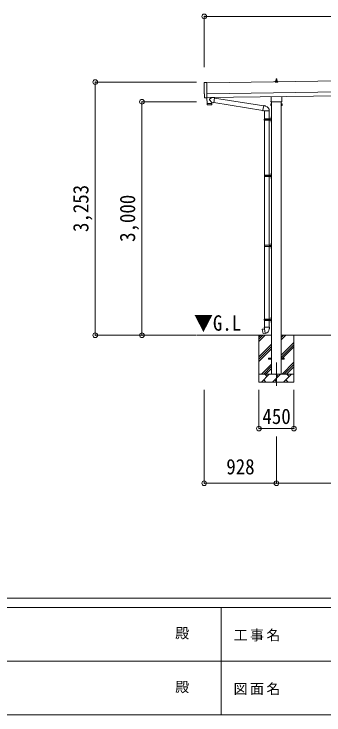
# Model space of a CAD drawing. Units: millimetres at full size, sheet at 1:60. Extents: x -16864 to 16864, y -11640 to 11640.
# Drawn here: x -3560 to 422, y -11640 to -2635 of the extents above; entities that cross this region are included whole.
import ezdxf
from ezdxf.enums import TextEntityAlignment as Align

# ---------------------------------------------------------------- set-up
doc = ezdxf.new("R2010")
doc.units = ezdxf.units.MM
doc.header["$LTSCALE"] = 60
doc.header["$PDMODE"] = 32
doc.header["$PDSIZE"] = 60
doc.linetypes.add('CHAIN1', pattern=[8, 5, -1, 1, -1])
for name, color, linetype, lineweight in [('0-1_Defpoints', 7, 'CHAIN1', 9), ('0-2_TEXT1', 4, 'Continuous', 9), ('0-3_SHAPE', 7, 'Continuous', 9), ('0-7_PARTS2', 7, 'Continuous', 9), ('0-8_TABLE1', 6, 'Continuous', 9), ('0-9_DIM1', 7, 'Continuous', 9), ('F-0', 7, 'Continuous', 9)]:
    doc.layers.add(name, color=color, linetype=linetype, lineweight=lineweight)
doc.styles.add('ＭＳ ゴシック', font='')
doc.styles.get('ＭＳ ゴシック').set_extended_font_data('MS Gothic')

msp = doc.modelspace()

# ---------------------------------------------------------------- linework, layer by layer
at = {"layer": '0-1_Defpoints'}
msp.add_line((-188.55, -7112.15), (-188.55, -7461.15), dxfattribs=at)
at = {"layer": '0-2_TEXT1'}
for p, q in [((4451.52, -3439.46), (-1083.95, -3518.54)), ((-206.49, -3508.39), (-206.49, -3500.68)), ((-169.99, -3508.39), (-206.49, -3508.39)), ((-206.11, -3499.89), (-170.37, -3499.89)), ((-205.73, -3499.71), (-199.01, -3498.08)), ((-198.62, -3497.89), (-177.86, -3497.89)), ((-198.24, -3497.11), (-198.24, -3492.89)), ((-197.24, -3492.89), (-179.24, -3492.89)), ((-194.24, -3492.89), (-193.52, -3469.37)), ((-192.52, -3468.39), (-183.97, -3468.39)), ((-182.97, -3469.37), (-182.24, -3492.89)), ((-178.24, -3497.11), (-178.24, -3492.89)), ((-170.76, -3499.71), (-177.48, -3498.08)), ((-169.99, -3508.39), (-169.99, -3500.68)), ((-1081.95, -3658.52), (4453.52, -3579.44)), ((-1081.23, -3708.52), (4454.23, -3629.44)), ((-1100.81, -3712.57), (-1107.73, -3712.3)), ((-258.55, -3761.15), (-258.55, -3755.65)), ((-256.85, -3752.38), (-256.85, -3696.74)), ((-120.61, -3764.65), (-256.48, -3764.65)), ((-251.05, -3764.65), (-251.05, -7262.15)), ((-126.05, -7262.15), (-126.05, -3764.65)), ((-120.25, -3694.79), (-120.25, -3752.38)), ((-118.55, -3755.65), (-118.55, -3761.15)), ((-262.55, -3790.65), (-261.79, -3789.34)), ((-262.55, -3790.65), (-262.55, -3807.65)), ((-262.55, -3807.65), (-261.79, -3808.97)), ((-255.55, -3794.25), (-261.79, -3794.25)), ((-255.55, -3804.06), (-261.79, -3804.06)), ((-255.55, -3808.97), (-261.79, -3808.97)), ((-253.05, -3808.35), (-255.55, -3808.35)), ((-124.05, -3808.35), (-121.55, -3808.35)), ((-121.55, -3794.25), (-115.31, -3794.25)), ((-121.55, -3804.06), (-115.31, -3804.06)), ((-121.55, -3808.97), (-115.31, -3808.97)), ((-114.55, -3790.65), (-115.31, -3789.34)), ((-114.55, -3807.65), (-115.31, -3808.97)), ((-114.55, -3790.65), (-114.55, -3807.65)), ((-288.55, -7057.65), (-251.05, -7057.65)), ((-288.55, -7066.65), (-288.55, -7057.65)), ((-288.55, -7057.65), (-251.05, -7057.65)), ((-288.55, -7066.65), (-288.55, -7057.65)), ((-288.55, -7066.65), (-251.05, -7066.65)), ((-288.55, -7066.65), (-251.05, -7066.65)), ((-126.05, -7057.65), (-88.55, -7057.65)), ((-126.05, -7057.65), (-88.55, -7057.65)), ((-126.05, -7066.65), (-88.55, -7066.65)), ((-126.05, -7066.65), (-88.55, -7066.65)), ((-88.55, -7066.65), (-88.55, -7057.65)), ((-88.55, -7066.65), (-88.55, -7057.65))]:
    msp.add_line(p, q, dxfattribs=at)
for points in [[(-1115.56, -3515.55), (-1084.02, -3513.45), (-1081.19, -3711.28)], [(-1110.61, -3709.35), (-1111.29, -3662.33), (-1111.89, -3662.34)], [(-1100.07, -3712.28), (-1099.41, -3711.64), (-1081.18, -3712.29)], [(-255.55, -3808.97), (-255.55, -3789.34), (-261.79, -3789.34)], [(-255.55, -3808.35), (-255.55, -3789.95), (-253.05, -3789.95)], [(-121.55, -3808.35), (-121.55, -3789.95), (-124.05, -3789.95)], [(-121.55, -3808.97), (-121.55, -3789.34), (-115.31, -3789.34)]]:
    msp.add_lwpolyline(points, dxfattribs=at)
for points in [[(-253.05, -3809.65), (-253.05, -3788.65), (-251.05, -3788.65), (-251.05, -3809.65)], [(-124.05, -3809.65), (-124.05, -3788.65), (-126.05, -3788.65), (-126.05, -3809.65)]]:
    msp.add_lwpolyline(points, close=True, dxfattribs=at)
for centre, radius, start, end in [((-205.49, -3500.68), 1, 103.62699, 180), ((-199.24, -3497.11), 1, 283.62699, 0), ((-194.16, -3493.53), 4.13, 90, 171.17633), ((-197.24, -3493.89), 1, 90, 180), ((-192.52, -3469.39), 1, 90, 178.60509), ((-184.91, -3492.89), 4.83, 133.60282, 180), ((-191.57, -3492.89), 4.83, 0, 46.39718), ((-183.97, -3469.39), 1, 1.39491, 90), ((-182.33, -3493.53), 4.13, 8.82367, 90), ((-179.24, -3493.89), 1, 0, 90), ((-177.24, -3497.11), 1, 180, 256.37301), ((-170.99, -3500.68), 1, 0, 76.37301), ((-254.55, -3755.65), 4, 125.09963, 180), ((-254.55, -3761.15), 4, 180, 194.47751), ((-254.55, -3761.15), 4, 194.47751, 241.04498), ((-122.55, -3761.15), 4, 298.95502, 345.52249), ((-122.55, -3755.65), 4, 0, 54.90037), ((-122.55, -3761.15), 4, 345.52249, 0), ((-258.2, -3791.79), 4.34, 145.61575, 214.38425), ((-246.31, -3799.15), 16.24, 162.41205, 197.58795), ((-258.2, -3806.51), 4.34, 145.61575, 214.38425), ((-130.79, -3799.15), 16.24, 342.41205, 17.58795), ((-118.89, -3791.79), 4.34, 325.61575, 34.38425), ((-118.89, -3806.51), 4.34, 325.61575, 34.38425)]:
    msp.add_arc(centre, radius, start, end, dxfattribs=at)
for centre, major_axis, ratio, start_param, end_param in [((-1115.36, -3518.55), (-3, -0.04), 0.99863, 4.7647489, 6.2979817), ((-5879.73, -3657.04), (4762.89, 68.04), 0.99863, 6.2686928, 6.2979817), ((-1111.95, -3657.94), (-4.41, -0.06), 0.99863, 6.2686928, 7.8539816), ((-1107.61, -3709.3), (-2.15, -2.1), 0.9974, 5.5252311, 7.0411395), ((-1100.77, -3711.57), (-0.717, -0.7), 0.9974, 0.7579542, 1.5707963)]:
    msp.add_ellipse(centre, major_axis=major_axis, ratio=ratio, start_param=start_param, end_param=end_param, dxfattribs=at)
at = {"layer": '0-3_SHAPE'}
for p, q in [((-251.05, -6762.15), (-1204.99, -6762.15)), ((-413.55, -6762.15), (-413.55, -7362.15)), ((-413.55, -6785.63), (-390.07, -6762.15)), ((-413.55, -6813.92), (-361.78, -6762.15)), ((-413.55, -6842.2), (-333.5, -6762.15)), ((1748.95, -6762.15), (-126.05, -6762.15)), ((-126.05, -6790.98), (-97.22, -6762.15)), ((-126.05, -6819.26), (-68.94, -6762.15)), ((36.45, -6762.15), (36.45, -7362.15)), ((-413.55, -7040.19), (-251.05, -6877.69)), ((-413.55, -7068.48), (-251.05, -6905.98)), ((-126.05, -7017.25), (36.45, -6854.75)), ((-126.05, -7045.54), (36.45, -6883.04)), ((-126.05, -7073.82), (36.45, -6911.32)), ((-413.55, -7096.76), (-251.05, -6934.26)), ((-116.39, -7262.15), (36.45, -7109.31)), ((-380.95, -7262.15), (-251.05, -7132.25)), ((-352.66, -7262.15), (-251.05, -7160.54)), ((-324.38, -7262.15), (-251.05, -7188.82)), ((-88.11, -7262.15), (36.45, -7137.59)), ((-59.82, -7262.15), (36.45, -7165.88)), ((-413.55, -7262.15), (36.45, -7262.15)), ((-379.97, -7362.15), (-279.97, -7262.15)), ((-308.52, -7290.71), (-337.08, -7262.15)), ((-238.55, -7362.15), (-138.55, -7262.15)), ((-167.1, -7290.71), (-195.65, -7262.15)), ((-97.13, -7362.15), (2.87, -7262.15)), ((-25.68, -7290.71), (-54.23, -7262.15)), ((36.45, -7362.15), (-413.55, -7362.15)), ((-351.42, -7333.6), (-322.86, -7362.15)), ((-209.99, -7333.6), (-181.44, -7362.15)), ((-68.57, -7333.6), (-40.02, -7362.15))]:
    msp.add_line(p, q, dxfattribs=at)
at = {"layer": '0-8_TABLE1'}
for p, q in [((-1116.55, -2664.51), (-1116.55, -3318.84)), ((10742.45, -2664.51), (-1116.55, -2664.51)), ((-2516.55, -3508.86), (-1215.85, -3508.86)), ((-2516.55, -3508.86), (-2516.55, -6762.15)), ((-1916.55, -3762.15), (-1215.85, -3762.15)), ((-1916.55, -3762.15), (-1916.55, -6762.15)), ((-2516.55, -6762.15), (-1215.85, -6762.15)), ((-1116.85, -8663.15), (-1116.85, -7461.15)), ((-413.55, -7961.15), (-413.55, -7461.15)), ((36.45, -7961.15), (36.45, -7461.15)), ((-413.55, -7961.15), (36.45, -7961.15)), ((-188.55, -8663.15), (-188.55, -8063.15)), ((-188.55, -8663.15), (-1116.85, -8663.15)), ((1811.45, -8663.15), (-188.55, -8663.15))]:
    msp.add_line(p, q, dxfattribs=at)
for p in [(-1116.55, -2664.51), (-2516.55, -3508.86), (-1916.55, -3762.15), (-2516.55, -6762.15), (-1916.55, -6762.15), (-413.55, -7961.15), (36.45, -7961.15), (-1116.85, -8663.15), (-188.55, -8663.15)]:
    msp.add_point(p, dxfattribs=at)
at = {"layer": '0-9_DIM1'}
for p, q in [((-1081.19, -3711.28), (-1081.18, -3712.29)), ((-1016.74, -3770.59), (-1047.61, -3737.48)), ((-1019.79, -3707.64), (-1047.43, -3730.15)), ((-1016.74, -3770.59), (-992.33, -3774.53)), ((-1016.74, -3770.59), (-1016.57, -3782.6)), ((-982.16, -3711.65), (-1008, -3707.47)), ((-982.16, -3711.65), (-992.33, -3774.53)), ((-992.03, -3772.71), (-362.53, -3872.93)), ((-982.46, -3713.47), (-352.11, -3813.83)), ((-1080.55, -3784.51), (-1080.13, -3797.56)), ((-1019.55, -3799.65), (-1077.09, -3800.47)), ((-1076.06, -3783.45), (-1076.03, -3784.45)), ((-1021.07, -3782.67), (-1021.07, -3783.67)), ((-362.85, -3874.75), (-357.32, -3843.38)), ((-351.79, -3812.02), (-357.32, -3843.38)), ((-351.79, -3812.02), (-350.65, -3810.04)), ((-350.65, -3810.04), (-347.08, -3810.66)), ((-347.08, -3810.66), (-346.67, -3813.01)), ((-332.16, -3815.83), (-330.47, -3817.46)), ((-330.47, -3817.46), (-328.35, -3817.91)), ((-362.85, -3874.75), (-362.46, -3877)), ((-362.85, -3874.75), (-357.7, -3875.57)), ((-362.46, -3877), (-358.89, -3877.63)), ((-358.89, -3877.63), (-357.7, -3875.57)), ((-357.7, -3875.57), (-343.1, -3877.88)), ((-343.1, -3877.88), (-340.89, -3876.9)), ((-280.59, -3877.29), (-341.78, -3877.29)), ((-341.05, -3877.29), (-341.05, -3981.29)), ((-281.05, -3877.29), (-281.05, -3981.29)), ((-256.08, -3962.14), (-255.45, -3962.14)), ((-256.08, -3962.14), (-256.08, -3970.44)), ((-255.45, -3962.14), (-255.45, -3970.44)), ((-255.45, -3962.14), (-255.05, -3962.54)), ((-255.05, -3958.29), (-252.05, -3956.79)), ((-255.05, -3958.29), (-255.05, -3990.29)), ((-252.05, -3956.79), (-252.05, -3990.29)), ((-252.05, -3956.79), (-251.05, -3956.79)), ((-251.05, -3956.79), (-251.05, -3990.29)), ((-344.05, -3983.29), (-293.72, -3983.29)), ((-344.05, -3997.29), (-293.72, -3997.29)), ((-343.05, -3981.29), (-257.05, -3981.29)), ((-343.05, -3981.29), (-343.05, -3983.29)), ((-343.05, -3999.29), (-343.05, -3997.29)), ((-343.05, -3999.29), (-257.05, -3999.29)), ((-341.05, -3981.07), (-341.05, -5603.15)), ((-284.05, -3981.29), (-284.05, -3985.79)), ((-284.05, -3985.79), (-282.05, -3985.79)), ((-284.05, -3999.29), (-284.05, -3994.79)), ((-284.05, -3994.79), (-282.05, -3994.79)), ((-282.05, -3985.79), (-282.05, -3990.29)), ((-282.05, -3994.79), (-282.05, -3990.29)), ((-281.05, -3981.07), (-281.05, -5603.15)), ((-276.05, -3981.29), (-276.05, -3990.29)), ((-276.05, -3985.79), (-273.05, -3985.79)), ((-276.05, -3999.29), (-276.05, -3990.29)), ((-276.05, -3994.79), (-273.05, -3994.79)), ((-273.05, -3985.79), (-273.05, -3990.29)), ((-273.05, -3994.79), (-273.05, -3990.29)), ((-257.35, -3964.14), (-255.3, -3965.14)), ((-257.35, -4012.14), (-255.3, -4013.14)), ((-256.08, -3970.44), (-255.45, -3970.44)), ((-256.08, -4010.14), (-255.45, -4010.14)), ((-256.08, -4010.14), (-256.08, -4018.44)), ((-256.08, -4018.44), (-255.45, -4018.44)), ((-255.45, -3970.44), (-255.05, -3970.04)), ((-255.45, -4010.14), (-255.45, -4018.44)), ((-255.45, -4010.14), (-255.05, -4010.54)), ((-255.45, -4018.44), (-255.05, -4018.04)), ((-255.3, -3965.14), (-254.69, -3966.29)), ((-255.3, -4013.14), (-254.69, -4014.29)), ((-255.05, -3962.54), (-255.05, -3970.04)), ((-255.05, -4022.29), (-255.05, -3990.29)), ((-255.05, -4010.54), (-255.05, -4018.04)), ((-255.05, -4022.29), (-252.05, -4023.79)), ((-252.05, -4023.79), (-252.05, -3990.29)), ((-252.05, -4023.79), (-251.05, -4023.79)), ((-251.05, -4023.79), (-251.05, -3990.29)), ((-255.05, -4680.15), (-252.05, -4678.65)), ((-255.05, -4680.15), (-255.05, -4712.15)), ((-252.05, -4678.65), (-252.05, -4712.15)), ((-252.05, -4678.65), (-251.05, -4678.65)), ((-251.05, -4678.65), (-251.05, -4712.15)), ((-341.55, -4705.15), (-291.22, -4705.15)), ((-341.55, -4719.15), (-291.22, -4719.15)), ((-340.55, -4703.15), (-340.55, -4705.15)), ((-340.55, -4703.15), (-257.05, -4703.15)), ((-340.55, -4721.15), (-340.55, -4719.15)), ((-340.55, -4721.15), (-257.05, -4721.15)), ((-281.55, -4703.15), (-281.55, -4707.65)), ((-281.55, -4707.65), (-279.55, -4707.65)), ((-281.55, -4721.15), (-281.55, -4716.65)), ((-281.55, -4716.65), (-279.55, -4716.65)), ((-279.55, -4707.65), (-279.55, -4712.15)), ((-279.55, -4716.65), (-279.55, -4712.15)), ((-273.55, -4703.15), (-273.55, -4712.15)), ((-273.55, -4707.65), (-270.55, -4707.65)), ((-273.55, -4721.15), (-273.55, -4712.15)), ((-273.55, -4716.65), (-270.55, -4716.65)), ((-270.55, -4707.65), (-270.55, -4712.15)), ((-270.55, -4716.65), (-270.55, -4712.15)), ((-257.35, -4686.01), (-255.3, -4687)), ((-257.35, -4734.01), (-255.3, -4735)), ((-256.08, -4684), (-255.45, -4684)), ((-256.08, -4684), (-256.08, -4692.3)), ((-256.08, -4692.3), (-255.45, -4692.3)), ((-256.08, -4732), (-255.45, -4732)), ((-256.08, -4732), (-256.08, -4740.3)), ((-256.08, -4740.3), (-255.45, -4740.3)), ((-255.45, -4684), (-255.45, -4692.3)), ((-255.45, -4684), (-255.05, -4684.4)), ((-255.45, -4692.3), (-255.05, -4691.9)), ((-255.45, -4732), (-255.45, -4740.3)), ((-255.45, -4732), (-255.05, -4732.4)), ((-255.45, -4740.3), (-255.05, -4739.9)), ((-255.3, -4687), (-254.69, -4688.15)), ((-255.3, -4735), (-254.69, -4736.15)), ((-255.05, -4684.4), (-255.05, -4691.9)), ((-255.05, -4744.15), (-255.05, -4712.15)), ((-255.05, -4732.4), (-255.05, -4739.9)), ((-255.05, -4744.15), (-252.05, -4745.65)), ((-252.05, -4745.65), (-252.05, -4712.15)), ((-252.05, -4745.65), (-251.05, -4745.65)), ((-251.05, -4745.65), (-251.05, -4712.15)), ((-255.05, -5580.15), (-252.05, -5578.65)), ((-255.05, -5580.15), (-255.05, -5612.15)), ((-252.05, -5578.65), (-252.05, -5612.15)), ((-252.05, -5578.65), (-251.05, -5578.65)), ((-251.05, -5578.65), (-251.05, -5612.15)), ((-341.55, -5605.15), (-291.22, -5605.15)), ((-341.55, -5619.15), (-291.22, -5619.15)), ((-341.05, -5621.15), (-341.05, -6553.15)), ((-340.55, -5603.15), (-340.55, -5605.15)), ((-340.55, -5603.15), (-257.05, -5603.15)), ((-340.55, -5621.15), (-340.55, -5619.15)), ((-340.55, -5621.15), (-257.05, -5621.15)), ((-281.55, -5603.15), (-281.55, -5607.65)), ((-281.55, -5607.65), (-279.55, -5607.65)), ((-281.55, -5621.15), (-281.55, -5616.65)), ((-281.55, -5616.65), (-279.55, -5616.65)), ((-281.05, -5621.15), (-281.05, -6553.15)), ((-279.55, -5607.65), (-279.55, -5612.15)), ((-279.55, -5616.65), (-279.55, -5612.15)), ((-273.55, -5603.15), (-273.55, -5612.15)), ((-273.55, -5607.65), (-270.55, -5607.65)), ((-273.55, -5621.15), (-273.55, -5612.15)), ((-273.55, -5616.65), (-270.55, -5616.65)), ((-270.55, -5607.65), (-270.55, -5612.15)), ((-270.55, -5616.65), (-270.55, -5612.15)), ((-257.35, -5586.01), (-255.3, -5587)), ((-257.35, -5634.01), (-255.3, -5635)), ((-256.08, -5584), (-255.45, -5584)), ((-256.08, -5584), (-256.08, -5592.3)), ((-256.08, -5592.3), (-255.45, -5592.3)), ((-256.08, -5632), (-255.45, -5632)), ((-256.08, -5632), (-256.08, -5640.3)), ((-256.08, -5640.3), (-255.45, -5640.3)), ((-255.45, -5584), (-255.45, -5592.3)), ((-255.45, -5584), (-255.05, -5584.4)), ((-255.45, -5592.3), (-255.05, -5591.9)), ((-255.45, -5632), (-255.45, -5640.3)), ((-255.45, -5632), (-255.05, -5632.4)), ((-255.45, -5640.3), (-255.05, -5639.9)), ((-255.3, -5587), (-254.69, -5588.15)), ((-255.3, -5635), (-254.69, -5636.15)), ((-255.05, -5584.4), (-255.05, -5591.9)), ((-255.05, -5644.15), (-255.05, -5612.15)), ((-255.05, -5632.4), (-255.05, -5639.9)), ((-255.05, -5644.15), (-252.05, -5645.65)), ((-252.05, -5645.65), (-252.05, -5612.15)), ((-252.05, -5645.65), (-251.05, -5645.65)), ((-251.05, -5645.65), (-251.05, -5612.15)), ((-344.05, -6555.15), (-293.72, -6555.15)), ((-344.05, -6569.15), (-293.72, -6569.15)), ((-343.05, -6553.15), (-257.05, -6553.15)), ((-343.05, -6553.15), (-343.05, -6555.15)), ((-343.05, -6571.15), (-343.05, -6569.15)), ((-343.05, -6571.15), (-257.05, -6571.15)), ((-341.05, -6571.15), (-341.05, -6656.08)), ((-284.05, -6553.15), (-284.05, -6557.65)), ((-284.05, -6557.65), (-282.05, -6557.65)), ((-284.05, -6571.15), (-284.05, -6566.65)), ((-284.05, -6566.65), (-282.05, -6566.65)), ((-282.05, -6557.65), (-282.05, -6562.15)), ((-282.05, -6566.65), (-282.05, -6562.15)), ((-281.05, -6571.15), (-281.05, -6656.08)), ((-276.05, -6553.15), (-276.05, -6562.15)), ((-276.05, -6557.65), (-273.05, -6557.65)), ((-276.05, -6571.15), (-276.05, -6562.15)), ((-276.05, -6566.65), (-273.05, -6566.65)), ((-273.05, -6557.65), (-273.05, -6562.15)), ((-273.05, -6566.65), (-273.05, -6562.15)), ((-257.35, -6536.01), (-255.3, -6537)), ((-256.08, -6534), (-255.45, -6534)), ((-256.08, -6534), (-256.08, -6542.3)), ((-256.08, -6542.3), (-255.45, -6542.3)), ((-255.45, -6534), (-255.45, -6542.3)), ((-255.45, -6534), (-255.05, -6534.4)), ((-255.45, -6542.3), (-255.05, -6541.9)), ((-255.3, -6537), (-254.69, -6538.15)), ((-255.05, -6530.15), (-252.05, -6528.65)), ((-255.05, -6530.15), (-255.05, -6562.15)), ((-255.05, -6534.4), (-255.05, -6541.9)), ((-255.05, -6594.15), (-255.05, -6562.15)), ((-252.05, -6528.65), (-252.05, -6562.15)), ((-252.05, -6528.65), (-251.05, -6528.65)), ((-252.05, -6595.65), (-252.05, -6562.15)), ((-251.05, -6528.65), (-251.05, -6562.15)), ((-251.05, -6595.65), (-251.05, -6562.15)), ((-342.9, -6656.08), (-345.05, -6656.86)), ((-345.05, -6656.86), (-345.05, -6660.48)), ((-345.05, -6660.48), (-342.81, -6661.3)), ((-342.9, -6656.08), (-311.05, -6656.08)), ((-342.9, -6656.08), (-342.81, -6661.3)), ((-342.81, -6661.3), (-342.55, -6676.08)), ((-279.2, -6656.08), (-311.05, -6656.08)), ((-277.05, -6660.48), (-279.29, -6661.3)), ((-279.2, -6656.08), (-277.05, -6656.86)), ((-277.05, -6656.86), (-277.05, -6660.48)), ((-257.35, -6584.01), (-255.3, -6585)), ((-256.08, -6582), (-255.45, -6582)), ((-256.08, -6582), (-256.08, -6590.3)), ((-256.08, -6590.3), (-255.45, -6590.3)), ((-255.45, -6582), (-255.45, -6590.3)), ((-255.45, -6582), (-255.05, -6582.4)), ((-255.45, -6590.3), (-255.05, -6589.9)), ((-255.3, -6585), (-254.69, -6586.15)), ((-255.05, -6582.4), (-255.05, -6589.9)), ((-255.05, -6594.15), (-252.05, -6595.65)), ((-252.05, -6595.65), (-251.05, -6595.65)), ((-369.51, -6684.53), (-370.32, -6685.7)), ((-370.32, -6685.7), (-360.7, -6740.26)), ((-341.64, -6679.28), (-369.51, -6684.53)), ((-356.77, -6681.93), (-356.98, -6682.17)), ((-346.67, -6739.17), (-346.95, -6739.02)), ((-342.55, -6676.08), (-341.2, -6678.08)), ((-331.28, -6736.58), (-341.42, -6679.1)), ((-341.39, -6678.28), (-341.39, -6678.99)), ((-341.2, -6678.08), (-341.23, -6678.09)), ((-330.98, -6737.34), (-331.22, -6736.68)), ((-280.86, -6678.02), (-280.93, -6680.18)), ((-279.55, -6676.08), (-280.86, -6678.02))]:
    msp.add_line(p, q, dxfattribs=at)
for points in [[(-1081.58, -3712.27), (-1080.56, -3783.51), (-1016.57, -3782.6)], [(-1016.59, -3796.65), (-1016.55, -3783.6), (-1080.55, -3784.51)], [(-351.79, -3812.02), (-346.67, -3813.01), (-332.16, -3815.83)], [(-257.35, -3968.44), (-255.3, -3967.44), (-254.69, -3966.29)], [(-257.35, -4016.44), (-255.3, -4015.44), (-254.69, -4014.29)], [(-257.35, -4690.3), (-255.3, -4689.3), (-254.69, -4688.15)], [(-257.35, -4738.3), (-255.3, -4737.3), (-254.69, -4736.15)], [(-257.35, -5590.3), (-255.3, -5589.3), (-254.69, -5588.15)], [(-257.35, -5638.3), (-255.3, -5637.3), (-254.69, -5636.15)], [(-257.35, -6540.3), (-255.3, -6539.3), (-254.69, -6538.15)], [(-279.2, -6656.08), (-279.29, -6661.3), (-279.55, -6676.08)], [(-257.35, -6588.3), (-255.3, -6587.3), (-254.69, -6586.15)], [(-331.55, -6736.48), (-359.54, -6741.08), (-360.7, -6740.26)], [(-354.52, -6681.71), (-354.8, -6681.56), (-356.77, -6681.93)], [(-344.49, -6738.61), (-344.7, -6738.85), (-346.67, -6739.17)]]:
    msp.add_lwpolyline(points, dxfattribs=at)
for centre, radius, start, end in [((-1044.12, -3733.9), 5, 131.47396, 225.79244), ((-1077.13, -3797.47), 3, 181.81845, 270.86677), ((-1019.59, -3796.65), 3, 270.81845, 359.81845), ((-340.89, -3876.9), 60.3, 359.62495, 78), ((-251.75, -3966.29), 6, 136.21765, 223.78235), ((-295.3, -3990.29), 49.25, 171.82876, 180.00002), ((-295.3, -3990.29), 49.25, 180.00002, 188.17127), ((-293.72, -3981.29), 2, 270, 359.99998), ((-293.72, -3999.29), 2, 0.00005, 90.00004), ((-251.75, -4014.29), 6, 136.21765, 223.78235), ((-257.05, -3979.29), 2, 270, 359.99998), ((-257.05, -4001.29), 2, 0.00005, 90.00004), ((-292.8, -4712.15), 49.25, 171.82876, 180.00002), ((-292.8, -4712.15), 49.25, 180.00002, 188.17127), ((-291.22, -4703.15), 2, 270, 359.99998), ((-291.22, -4721.15), 2, 0.00005, 90.00004), ((-251.75, -4688.15), 6, 136.21765, 223.78235), ((-251.75, -4736.15), 6, 136.21765, 223.78235), ((-257.05, -4701.15), 2, 270, 359.99998), ((-257.05, -4723.15), 2, 0.00005, 90.00004), ((-292.8, -5612.15), 49.25, 171.82876, 180.00002), ((-292.8, -5612.15), 49.25, 180.00002, 188.17127), ((-291.22, -5603.15), 2, 270, 359.99998), ((-291.22, -5621.15), 2, 0.00005, 90.00004), ((-251.75, -5588.15), 6, 136.21765, 223.78235), ((-251.75, -5636.15), 6, 136.21765, 223.78235), ((-257.05, -5601.15), 2, 270, 359.99998), ((-257.05, -5623.15), 2, 0.00005, 90.00004), ((-295.3, -6562.15), 49.25, 171.82876, 180.00002), ((-295.3, -6562.15), 49.25, 180.00002, 188.17127), ((-293.72, -6553.15), 2, 270, 359.99998), ((-293.72, -6571.15), 2, 0.00005, 90.00004), ((-251.75, -6538.15), 6, 136.21765, 223.78235), ((-257.05, -6551.15), 2, 270, 359.99998), ((-257.05, -6573.15), 2, 0.00005, 90.00004), ((-251.75, -6586.15), 6, 136.21765, 223.78235), ((-341.69, -6678.99), 0.3, 280.66842, 0), ((-341.19, -6678.28), 0.2, 100, 180), ((-331.5, -6736.78), 0.3, 20, 99.33158), ((-330.79, -6737.27), 0.2, 200, 279.96938), ((-341.2, -6678.08), 60.3, 279.96938, 358)]:
    msp.add_arc(centre, radius, start, end, dxfattribs=at)
at = {"layer": 'F-0', "color": 5, "lineweight": 5}
for p, q in [((-16864.12, -10140), (16015.88, -10140)), ((-16864.12, -10260), (10682.37, -10260)), ((-897.63, -10260), (-897.63, -11640)), ((-6897.63, -10950), (5402.37, -10950)), ((-16864.12, -11640), (16015.88, -11640))]:
    msp.add_line(p, q, dxfattribs=at)

# ---------------------------------------------------------------- texts
at = {"layer": '0-7_PARTS2', "style": 'ＭＳ ゴシック', "width": 0.9}
msp.add_text('▼G.L', height=197.9, dxfattribs=at).set_placement((-1247.72, -6762.44), align=Align.BOTTOM_LEFT)
at = {"layer": '0-8_TABLE1', "color": 7, "style": 'ＭＳ ゴシック', "width": 0.9}
for s, p in [('3,253', (-2544.05, -5435.51)), ('3,000', (-1944.05, -5562.15))]:
    msp.add_text(s, height=197.9, rotation=90, dxfattribs=at).set_placement(p, align=Align.BOTTOM_LEFT)
for s, p in [('450', (-368.55, -7961.15)), ('928', (-832.7, -8608.15))]:
    msp.add_text(s, height=197.9, dxfattribs=at).set_placement(p, align=Align.BOTTOM_LEFT)
at = {"layer": 'F-0', "style": 'ＭＳ ゴシック'}
for p in [(-1489.06, -10695), (-1489.06, -11385)]:
    msp.add_text('殿', height=132, dxfattribs=at).set_placement(p, align=Align.BOTTOM_LEFT)
at = {"layer": 'F-0', "char_height": 132, "attachment_point": 7, "style": 'ＭＳ ゴシック'}
for s, insert in [('\\T1.17;工事名', (-739.42, -10695)), ('\\T1.17;図面名', (-739.42, -11385))]:
    msp.add_mtext(s, dxfattribs=dict(at, insert=insert))

doc.saveas('drawing.dxf')
